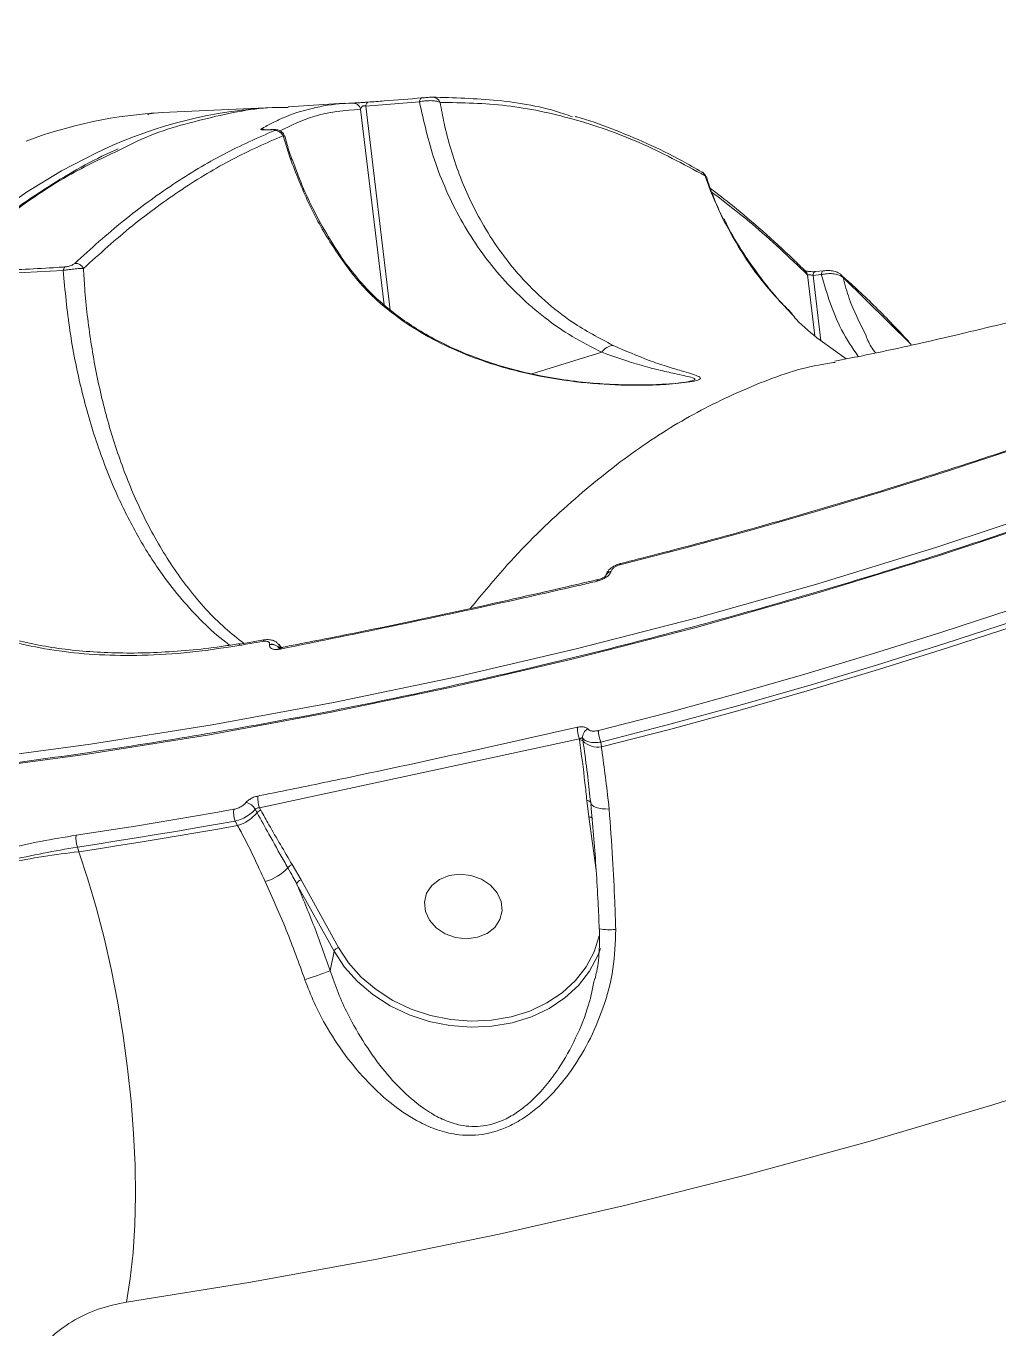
# Model space of a CAD drawing. Header units: millimetres. Extents: x -7151 to 6134, y -5040 to 5562.
# Drawn here: x -1747.8 to -1635.9, y 500.4 to 650.2 of the extents above; entities that cross this region are included whole.
import ezdxf

# ---------------------------------------------------------------- set-up
doc = ezdxf.new("R2010")
doc.units = ezdxf.units.MM
doc.layers.add('DIKOM_ОБЪЕКТ', color=7, linetype='Continuous')

msp = doc.modelspace()

# ---------------------------------------------------------------- linework, layer by layer
at = {"layer": 'DIKOM_ОБЪЕКТ', "color": 7, "linetype": 'Continuous', "lineweight": 15}
for p, q in [((-1711.184, 641.299), (-1717.656, 640.909)), ((-1702.538, 641.47), (-1708.722, 640.984)), ((-1708.722, 640.984), (-1705.892, 617.541)), ((-1719.415, 640.823), (-1732.078, 640.228)), ((-1706.587, 618.119), (-1709.303, 640.617)), ((-1719.77, 638.265), (-1719.817, 638.256)), ((-1717.413, 635.006), (-1718.23, 637.581)), ((-1743.513, 622.082), (-1753.565, 621.578)), ((-1657.068, 614.589), (-1657.913, 621.588)), ((-1656.332, 621.608), (-1657.278, 621.512)), ((-1657.278, 621.512), (-1656.369, 613.987)), ((-1656.083, 622.06), (-1657.026, 621.962)), ((-1646.009, 613.572), (-1653.83, 621.263)), ((-1653.488, 611.915), (-1656.469, 614.058)), ((-1689.633, 610.207), (-1681.556, 612.687)), ((-1654.751, 611.525), (-1654.945, 611.494)), ((-1680.509, 587.514), (-1680.512, 587.499)), ((-1682.017, 586.522), (-1682.008, 586.524)), ((-1720.434, 579.615), (-1723.179, 579.136)), ((-1719.785, 579.087), (-1719.781, 579.102)), ((-1718.422, 578.727), (-1718.72, 579.136)), ((-1718.441, 578.72), (-1718.432, 578.722)), ((-1684.149, 568.233), (-1720.934, 560.327)), ((-1684.135, 568.128), (-1684.149, 568.233)), ((-1681.691, 567.877), (-1681.612, 567.317)), ((-1721.212, 559.755), (-1721.432, 560.152)), ((-1720.934, 560.327), (-1720.778, 560.045)), ((-1683.073, 559.267), (-1683.292, 561.152)), ((-1723.453, 558.289), (-1723.736, 558.803)), ((-1682.22, 553.172), (-1683.073, 559.267)), ((-1741.881, 555.817), (-1741.724, 555.281)), ((-1717.186, 553.801), (-1716.161, 552.034)), ((-1712.363, 543.835), (-1716.666, 551.603)), ((-1716.161, 552.034), (-1711.858, 544.266)), ((-1712.808, 541.595), (-1712.363, 543.835))]:
    msp.add_line(p, q, dxfattribs=at)
at = {"layer": 'DIKOM_ОБЪЕКТ', "color": 7, "linetype": 'Continuous', "lineweight": 15, "flags": 128}
for points in [[(-1796.235, 562.184), (-1782.307, 563.034), (-1768.351, 564.23), (-1754.374, 565.77), (-1740.385, 567.653), (-1726.395, 569.879), (-1712.412, 572.446), (-1698.446, 575.352), (-1684.505, 578.595), (-1670.599, 582.173), (-1656.736, 586.084), (-1642.927, 590.325), (-1629.179, 594.893), (-1615.502, 599.786), (-1601.906, 605), (-1588.398, 610.532), (-1574.987, 616.378), (-1561.684, 622.535), (-1548.495, 628.998), (-1535.43, 635.763), (-1522.498, 642.825), (-1509.707, 650.181)], [(-1509.353, 649.274), (-1522.183, 641.896), (-1535.154, 634.812), (-1548.258, 628.027), (-1561.487, 621.545), (-1574.831, 615.369), (-1588.281, 609.506), (-1601.83, 603.957), (-1615.468, 598.727), (-1629.186, 593.819), (-1642.975, 589.237), (-1656.826, 584.983), (-1670.73, 581.06), (-1684.679, 577.472), (-1698.661, 574.219), (-1712.67, 571.304), (-1726.695, 568.73), (-1740.727, 566.497), (-1754.758, 564.608), (-1768.777, 563.063), (-1782.776, 561.864), (-1796.745, 561.012)], [(-1708.722, 640.984), (-1708.7, 641.082), (-1708.673, 641.17), (-1708.642, 641.248), (-1708.607, 641.313), (-1708.568, 641.365), (-1708.526, 641.404), (-1708.482, 641.427), (-1708.436, 641.436)], [(-1702.538, 641.47), (-1702.518, 641.568), (-1702.493, 641.656), (-1702.464, 641.733), (-1702.431, 641.799), (-1702.394, 641.851), (-1702.353, 641.889), (-1702.311, 641.913), (-1702.266, 641.922)], [(-1798.11, 562.095), (-1794.957, 569.054), (-1791.724, 575.72), (-1788.413, 582.088), (-1785.028, 588.151), (-1781.57, 593.906), (-1778.044, 599.347), (-1774.451, 604.469), (-1770.796, 609.269), (-1767.081, 613.742), (-1763.309, 617.884), (-1759.483, 621.692), (-1755.608, 625.164), (-1751.684, 628.294), (-1747.717, 631.083), (-1743.71, 633.526), (-1739.666, 635.621), (-1738.944, 635.957)], [(-1717.176, 634.801), (-1717.246, 634.906), (-1717.413, 635.006)], [(-1667.568, 627.976), (-1667.572, 627.983), (-1667.683, 628.096)], [(-1710.258, 621.923), (-1710.354, 622.011), (-1710.56, 622.077)], [(-1657.278, 621.512), (-1657.253, 621.639), (-1657.219, 621.749), (-1657.178, 621.838), (-1657.13, 621.904), (-1657.077, 621.946), (-1657.031, 621.961)], [(-1656.332, 621.608), (-1656.308, 621.735), (-1656.274, 621.845), (-1656.234, 621.934), (-1656.186, 622), (-1656.133, 622.042), (-1656.082, 622.057)], [(-1619.06, 606.812), (-1626.548, 604.14), (-1634.058, 601.568), (-1641.59, 599.095), (-1649.14, 596.723), (-1656.708, 594.452), (-1664.292, 592.282), (-1671.891, 590.215), (-1679.502, 588.249)], [(-1681.949, 569.208), (-1674.02, 571.259), (-1666.104, 573.416), (-1658.204, 575.678), (-1650.32, 578.044), (-1642.454, 580.515), (-1634.608, 583.089), (-1626.784, 585.766), (-1618.982, 588.546)], [(-1618.583, 587.259), (-1626.402, 584.473), (-1634.244, 581.789), (-1642.108, 579.21), (-1649.991, 576.734), (-1657.893, 574.362), (-1665.811, 572.095), (-1673.744, 569.933), (-1681.691, 567.877)], [(-1679.502, 588.249), (-1679.482, 588.326), (-1679.452, 588.377), (-1679.415, 588.402), (-1679.415, 588.402)], [(-1681.612, 567.317), (-1673.625, 569.382), (-1665.652, 571.553), (-1657.694, 573.831), (-1649.752, 576.214), (-1641.829, 578.703), (-1633.926, 581.296), (-1626.045, 583.994), (-1618.187, 586.796)], [(-1720.552, 579.456), (-1720.522, 579.535), (-1720.484, 579.588), (-1720.44, 579.614), (-1720.435, 579.615)], [(-1720.552, 579.456), (-1720.896, 579.396), (-1721.239, 579.335), (-1721.582, 579.275), (-1721.926, 579.215), (-1722.269, 579.155), (-1722.612, 579.095), (-1722.956, 579.035), (-1723.3, 578.976)], [(-1723.179, 579.136), (-1723.185, 579.134), (-1723.23, 579.108), (-1723.269, 579.055), (-1723.3, 578.976)], [(-1539.583, 563.893), (-1553.181, 557.619), (-1566.878, 551.635), (-1580.667, 545.944), (-1594.54, 540.551), (-1608.49, 535.457), (-1622.509, 530.665), (-1636.59, 526.179), (-1650.724, 522), (-1664.905, 518.131), (-1679.123, 514.574), (-1693.372, 511.331), (-1707.643, 508.404), (-1721.929, 505.794), (-1736.222, 503.503)], [(-1742.005, 557.174), (-1739.742, 557.516), (-1737.478, 557.867), (-1735.215, 558.226), (-1732.952, 558.594), (-1730.689, 558.971), (-1728.426, 559.357), (-1726.163, 559.751), (-1723.901, 560.154)], [(-1682.851, 560.918), (-1682.864, 560.966), (-1682.891, 561.011), (-1682.932, 561.051), (-1682.986, 561.086), (-1683.052, 561.115), (-1683.126, 561.135), (-1683.207, 561.148), (-1683.292, 561.152)], [(-1680.731, 560.183), (-1681.15, 560.187), (-1681.545, 560.219), (-1681.905, 560.28), (-1682.219, 560.367), (-1682.477, 560.478), (-1682.672, 560.61), (-1682.798, 560.758), (-1682.851, 560.918)], [(-1723.736, 558.803), (-1726.004, 558.399), (-1728.271, 558.004), (-1730.54, 557.618), (-1732.808, 557.24), (-1735.076, 556.871), (-1737.344, 556.511), (-1739.613, 556.16), (-1741.881, 555.817)], [(-1682.633, 559.054), (-1682.634, 559.055), (-1682.651, 559.107), (-1682.687, 559.155), (-1682.74, 559.196), (-1682.808, 559.229), (-1682.888, 559.252), (-1682.977, 559.265), (-1683.073, 559.267)], [(-1741.724, 555.281), (-1739.44, 555.626), (-1737.156, 555.98), (-1734.871, 556.343), (-1732.588, 556.714), (-1730.304, 557.095), (-1728.02, 557.484), (-1725.737, 557.882), (-1723.453, 558.289)], [(-1736.222, 503.503), (-1735.793, 506.233), (-1735.478, 509.201), (-1735.283, 512.379), (-1735.207, 515.737), (-1735.252, 519.246), (-1735.417, 522.874), (-1735.701, 526.587), (-1736.101, 530.352), (-1736.613, 534.133), (-1737.234, 537.898), (-1737.956, 541.61), (-1738.774, 545.238), (-1739.681, 548.746), (-1740.667, 552.104), (-1741.724, 555.281)], [(-1699.127, 552.534), (-1700.234, 552.086), (-1701.12, 551.387), (-1701.712, 550.493), (-1701.962, 549.477), (-1701.851, 548.421), (-1701.387, 547.411), (-1700.609, 546.528), (-1699.578, 545.845), (-1698.378, 545.415), (-1697.107, 545.275), (-1695.868, 545.436), (-1694.761, 545.884), (-1693.876, 546.583), (-1693.284, 547.476), (-1693.033, 548.492), (-1693.144, 549.548), (-1693.608, 550.558), (-1694.387, 551.441), (-1695.418, 552.125), (-1696.617, 552.554), (-1697.888, 552.694), (-1699.127, 552.534)], [(-1711.858, 544.266), (-1710.694, 542.5), (-1709.241, 540.876), (-1707.531, 539.43), (-1705.601, 538.192), (-1703.493, 537.192), (-1701.255, 536.449), (-1698.934, 535.981), (-1696.581, 535.798), (-1694.249, 535.903), (-1691.988, 536.295), (-1689.847, 536.965), (-1687.874, 537.898), (-1686.112, 539.073), (-1684.599, 540.466), (-1683.369, 542.045), (-1682.448, 543.777), (-1681.862, 545.596)], [(-1681.722, 544.158), (-1682.034, 543.331), (-1682.983, 541.545), (-1684.252, 539.917), (-1685.812, 538.48), (-1687.63, 537.268), (-1689.664, 536.306), (-1691.872, 535.615), (-1694.204, 535.211), (-1696.609, 535.102), (-1699.035, 535.292), (-1701.428, 535.774), (-1703.737, 536.54), (-1705.91, 537.572), (-1707.901, 538.848), (-1709.664, 540.34), (-1711.163, 542.014), (-1712.363, 543.835)]]:
    msp.add_lwpolyline(points, dxfattribs=at)
at = {"layer": 'DIKOM_ОБЪЕКТ', "color": 7, "linetype": 'Continuous', "lineweight": 15}
for centre, radius, start, end in [((-1710.244, 640.353), 0.977, 15.65481, 93.21275), ((-1701.032, 641.069), 0.937, 21.38081, 94.0397), ((-1729.514, 588.677), 51.614, 92.84738, 110.72949), ((-1716.674, 588.202), 52.692, 92.98153, 115.00174), ((-1720.676, 637.363), 0.98, 65.69683, 95.20301), ((-1719.139, 637.192), 0.989, 23.17317, 93.31566), ((-1670.513, 632.673), 0.876, 19.87705, 58.07538), ((-1742.777, 621.994), 0.741, 138.16466, 173.14418), ((-1742.133, 621.845), 1.062, 26.36808, 92.78775), ((-1658.728, 621.424), 0.832, 11.36379, 43.79851), ((-1654.591, 621.008), 0.803, 18.56052, 47.8393), ((-1680.137, 611.814), 1.666, 94.53773, 148.39436), ((-1680.374, 586.705), 0.806, 99.83601, 167.23746), ((-1680.388, 586.737), 0.786, 98.8544, 166.97808), ((-1681.928, 586.356), 0.188, 118.2537, 177.68496), ((-1719.565, 577.974), 1.134, 33.03522, 101.20941), ((-1719.561, 577.989), 1.134, 33.02693, 101.19603), ((-1718.35, 578.558), 0.185, 119.04356, 178.51964), ((-1681.52, 569.361), 2.861, 175.74892, 203.2319), ((-1682.711, 568.428), 1.067, 116.314, 185.72144), ((-1678.819, 569.124), 3.131, 178.47596, 203.47175), ((-1684.074, 567.64), 0.492, 45.33914, 97.1481), ((-1681.984, 569.81), 2.521, 226.2292, 278.47988), ((-1718.091, 561.426), 3.048, 175.33806, 201.1386), ((-1721.105, 559.809), 2.817, 172.96911, 200.9204), ((-1722.754, 559.438), 1.503, 28.39006, 80.00374), ((-1724.838, 562.851), 4.768, 286.88247, 319.50312), ((-1720.488, 559.142), 0.949, 107.81339, 139.75905), ((-1739.339, 556.733), 2.702, 170.61009, 199.82868), ((-1721.962, 557.601), 6.002, 286.21196, 315.67238), ((-1716.919, 552.982), 0.861, 108.10542, 150.45717), ((-1715.973, 551.301), 0.757, 104.43753, 156.45859), ((-1680.705, 553.033), 6.728, 260.16428, 276.23684), ((-1711.671, 543.535), 0.755, 104.4074, 156.54218), ((-1732.611, 593.002), 55.089, 287.8596, 291.06807)]:
    msp.add_arc(centre, radius, start, end, dxfattribs=at)
for points, knots in [([(-1509.378, 649.402), (-1511.418, 648.208), (-1517.335, 644.744), (-1527.224, 639.193), (-1539.076, 632.834), (-1551.038, 626.727), (-1563.1, 620.871), (-1575.258, 615.271), (-1587.504, 609.929), (-1599.832, 604.848), (-1612.234, 600.031), (-1624.705, 595.481), (-1637.237, 591.2), (-1649.824, 587.191), (-1662.458, 583.455), (-1675.133, 579.995), (-1687.842, 576.812), (-1700.578, 573.909), (-1713.334, 571.286), (-1726.103, 568.946), (-1738.878, 566.889), (-1751.653, 565.117), (-1764.42, 563.63), (-1777.171, 562.433), (-1787.884, 561.655), (-1794.338, 561.318), (-1796.558, 561.202)], [0, 0, 0, 0, 0.0228192, 0.0662018, 0.1095847, 0.1529683, 0.1963509, 0.2397345, 0.2831179, 0.3265012, 0.3698844, 0.4132679, 0.4566518, 0.5000345, 0.5434189, 0.5868023, 0.6301858, 0.6735702, 0.7169543, 0.7603379, 0.8037216, 0.8471066, 0.8904919, 0.9338756, 0.9772616, 1, 1, 1, 1]), ([(-1719.12, 639.196), (-1718.991, 639.262), (-1717.777, 639.884), (-1715.356, 640.683), (-1712.511, 641.223), (-1710.786, 641.306), (-1710.299, 641.329)], [0, 0, 0, 0, 0.0470608, 0.4450927, 0.8431198, 1, 1, 1, 1]), ([(-1710.299, 641.329), (-1710.214, 641.332), (-1710.074, 641.338), (-1709.647, 641.36), (-1709.205, 641.386), (-1708.776, 641.413), (-1708.537, 641.429), (-1708.436, 641.436)], [0, 0, 0, 0, 0.3038313, 0.5022495, 0.7015952, 0.8732021, 1, 1, 1, 1]), ([(-1708.722, 640.984), (-1708.756, 640.995), (-1708.812, 641.012), (-1708.904, 641.016), (-1708.982, 641.006), (-1709.056, 640.982), (-1709.152, 640.926), (-1709.261, 640.803), (-1709.286, 640.69), (-1709.303, 640.617)], [0, 0, 0, 0, 0.1045738, 0.1743211, 0.2298672, 0.3046674, 0.3967248, 0.6086238, 1, 1, 1, 1]), ([(-1708.436, 641.436), (-1707.82, 641.481), (-1705.766, 641.628), (-1703.708, 641.801), (-1702.266, 641.922)], [0, 0, 0, 0, 0.2995831, 1, 1, 1, 1]), ([(-1700.16, 641.411), (-1700.279, 641.459), (-1700.518, 641.556), (-1701.095, 641.616), (-1701.741, 641.599), (-1702.235, 641.533), (-1702.486, 641.481), (-1702.538, 641.47)], [0, 0, 0, 0, 0.2434976, 0.4874891, 0.7197985, 0.941812, 1, 1, 1, 1]), ([(-1681.556, 612.687), (-1682.713, 613.27), (-1685.026, 614.435), (-1688.173, 616.623), (-1691.07, 619.107), (-1693.649, 621.861), (-1695.897, 624.812), (-1697.843, 627.945), (-1699.498, 631.28), (-1701.261, 635.721), (-1702.038, 639.22), (-1702.538, 641.47)], [0, 0, 0, 0, 0.1006489, 0.2013163, 0.3052412, 0.4091837, 0.5096356, 0.6100971, 0.7126655, 0.8152383, 1, 1, 1, 1]), ([(-1702.266, 641.922), (-1702.209, 641.927), (-1702.065, 641.939), (-1701.8, 641.96), (-1701.512, 641.981), (-1701.252, 641.998), (-1701.153, 642.001), (-1701.098, 642.004)], [0, 0, 0, 0, 0.1209496, 0.3075482, 0.5229755, 0.7375309, 1, 1, 1, 1]), ([(-1701.098, 642.004), (-1698.579, 641.936), (-1693.542, 641.8), (-1688.149, 640.895), (-1685.285, 639.868), (-1684.957, 639.75)], [0, 0, 0, 0, 0.46953649, 0.93907336, 1, 1, 1, 1]), ([(-1700.16, 641.411), (-1700.015, 640.612), (-1699.501, 637.782), (-1698.092, 633.083), (-1695.847, 628.244), (-1693.383, 624.383), (-1690.967, 621.352), (-1688.165, 618.573), (-1684.692, 615.805), (-1681.864, 614.315), (-1680.269, 613.475)], [0, 0, 0, 0, 0.06727, 0.2386067, 0.4121696, 0.521214, 0.6302444, 0.7425213, 0.8547786, 1, 1, 1, 1]), ([(-1669.689, 632.971), (-1672.214, 634.323), (-1677.264, 637.026), (-1684.888, 639.64), (-1692.531, 641.272), (-1697.617, 641.364), (-1700.16, 641.411)], [0, 0, 0, 0, 0.24861393, 0.49723085, 0.7486137, 1, 1, 1, 1]), ([(-1717.652, 640.815), (-1718.099, 640.822), (-1721.216, 640.869), (-1727.016, 639.622), (-1732.975, 638.018), (-1736.233, 636.337), (-1736.841, 636.023)], [0, 0, 0, 0, 0.0687564, 0.4798246, 0.9028254, 1, 1, 1, 1]), ([(-1733.061, 640.172), (-1733.089, 640.171), (-1733.198, 640.165), (-1733.251, 640.162), (-1733.312, 640.157), (-1733.356, 640.152), (-1733.463, 640.134), (-1733.614, 640.092), (-1733.72, 640.022), (-1733.764, 639.994)], [0, 0, 0, 0, 0.1119046, 0.4411263, 0.5242639, 0.5836181, 0.6494132, 0.8559718, 1, 1, 1, 1]), ([(-1709.303, 640.617), (-1711.142, 640.466), (-1714.396, 640.198), (-1717.293, 638.762), (-1718.553, 638.137)], [0, 0, 0, 0, 0.5650985, 1, 1, 1, 1]), ([(-1670.07, 633.385), (-1670.828, 633.829), (-1672.928, 635.058), (-1676.381, 636.736), (-1680.421, 638.401), (-1683.171, 639.401), (-1684.573, 639.762), (-1684.628, 639.777)], [0, 0, 0, 0, 0.156992, 0.4348124, 0.7121795, 0.9885781, 1, 1, 1, 1]), ([(-1563.631, 639.902), (-1564.071, 639.712), (-1567.72, 638.137), (-1574.603, 635.392), (-1584.271, 631.682), (-1593.951, 628.221), (-1603.631, 624.981), (-1613.305, 621.97), (-1622.964, 619.189), (-1632.6, 616.633), (-1642.201, 614.321), (-1649.599, 612.665), (-1653.77, 611.857), (-1654.777, 611.662)], [0, 0, 0, 0, 0.0144652, 0.1198742, 0.2253438, 0.3308794, 0.4364945, 0.5421999, 0.6480093, 0.7539387, 0.8600018, 0.9662177, 1, 1, 1, 1]), ([(-1742.184, 622.906), (-1740.326, 624.582), (-1736.609, 627.933), (-1730.899, 632.064), (-1725.101, 635.587), (-1721.164, 637.315), (-1719.196, 638.179)], [0, 0, 0, 0, 0.2491227, 0.4982418, 0.7491195, 1, 1, 1, 1]), ([(-1719.817, 638.256), (-1719.974, 638.247), (-1720.287, 638.229), (-1720.615, 638.237), (-1720.824, 638.27), (-1720.786, 638.314), (-1720.765, 638.338)], [0, 0, 0, 0, 0.2322336, 0.4639712, 0.7140341, 1, 1, 1, 1]), ([(-1720.765, 638.338), (-1720.632, 638.416), (-1720.092, 638.728), (-1719.537, 638.995), (-1719.12, 639.196)], [0, 0, 0, 0, 0.2467128, 1, 1, 1, 1]), ([(-1719.77, 638.266), (-1719.785, 638.265), (-1719.944, 638.252), (-1720.175, 638.244), (-1720.365, 638.245), (-1720.433, 638.252), (-1720.423, 638.251), (-1720.421, 638.25)], [0, 0, 0, 0, 0.042303, 0.4328843, 0.7639257, 0.9683414, 1, 1, 1, 1]), ([(-1718.062, 637.521), (-1718.091, 637.609), (-1718.15, 637.79), (-1718.336, 637.997), (-1718.543, 638.142), (-1718.745, 638.223), (-1718.931, 638.264), (-1719.195, 638.29), (-1719.528, 638.285), (-1719.874, 638.257), (-1719.996, 638.247)], [0, 0, 0, 0, 0.1054929, 0.2174314, 0.3147414, 0.4022157, 0.4831957, 0.5889795, 0.8550605, 1, 1, 1, 1]), ([(-1719.196, 638.179), (-1719.178, 638.187), (-1719.119, 638.214), (-1719.124, 638.248), (-1719.257, 638.271), (-1719.489, 638.275), (-1719.708, 638.263), (-1719.817, 638.256)], [0, 0, 0, 0, 0.1042265, 0.3452824, 0.575849, 0.7877554, 1, 1, 1, 1]), ([(-1718.23, 637.581), (-1720.181, 636.724), (-1724.085, 635.009), (-1729.86, 631.504), (-1735.577, 627.374), (-1739.313, 624.003), (-1741.181, 622.317)], [0, 0, 0, 0, 0.2491228, 0.4982428, 0.7491216, 1, 1, 1, 1]), ([(-1718.08, 637.517), (-1718.076, 637.53), (-1718.066, 637.564), (-1718.167, 637.574), (-1718.23, 637.581)], [0, 0, 0, 0, 0.371209, 1, 1, 1, 1]), ([(-1717.19, 634.805), (-1717.288, 635.082), (-1717.602, 635.974), (-1717.849, 636.897), (-1718.019, 637.534)], [0, 0, 0, 0, 0.3104372, 1, 1, 1, 1]), ([(-1737.171, 636.062), (-1737.638, 635.859), (-1739.398, 635.096), (-1742.424, 633.447), (-1746.251, 631.115), (-1750.054, 628.442), (-1753.828, 625.464), (-1757.553, 622.184), (-1761.218, 618.615), (-1764.818, 614.761), (-1768.356, 610.62), (-1771.833, 606.194), (-1775.251, 601.48), (-1778.61, 596.479), (-1781.91, 591.188), (-1785.154, 585.607), (-1788.343, 579.735), (-1791.473, 573.561), (-1794.338, 567.583), (-1796.122, 563.542), (-1796.91, 561.757)], [0, 0, 0, 0, 0.02087877, 0.07872215, 0.13686393, 0.19536578, 0.25416268, 0.31285201, 0.37124889, 0.42943837, 0.48747831, 0.5454294, 0.60335021, 0.66130116, 0.71932516, 0.77748704, 0.83584849, 0.89447586, 0.95339322, 1, 1, 1, 1]), ([(-1736.841, 636.023), (-1738.894, 635.064), (-1743.608, 632.861), (-1750.414, 628.109), (-1757.289, 622.266), (-1763.63, 615.789), (-1769.841, 608.377), (-1775.902, 600.025), (-1781.747, 590.832), (-1787.35, 580.843), (-1792.159, 571.281), (-1795.055, 564.816), (-1796.235, 562.184)], [0, 0, 0, 0, 0.0933316, 0.2143691, 0.3167372, 0.4192243, 0.5217123, 0.625171, 0.7286292, 0.8294833, 0.9305653, 1, 1, 1, 1]), ([(-1710.56, 622.077), (-1711.27, 623.072), (-1713.033, 625.54), (-1715.413, 629.83), (-1716.744, 633.274), (-1717.413, 635.006)], [0, 0, 0, 0, 0.2512765, 0.6234726, 1, 1, 1, 1]), ([(-1710.268, 621.928), (-1710.309, 621.98), (-1711.119, 623.007), (-1712.555, 625.145), (-1714.452, 628.427), (-1716.004, 631.656), (-1716.8, 633.841), (-1717.153, 634.811)], [0, 0, 0, 0, 0.0136921, 0.2700763, 0.528869, 0.7908157, 1, 1, 1, 1]), ([(-1669.607, 632.894), (-1669.629, 632.954), (-1669.689, 633.111), (-1669.862, 633.293), (-1670.005, 633.383), (-1670.067, 633.421)], [0, 0, 0, 0, 0.2596127, 0.6803311, 1, 1, 1, 1]), ([(-1667.683, 628.096), (-1668.317, 629.487), (-1669.048, 631.091), (-1669.614, 632.75), (-1669.689, 632.971)], [0, 0, 0, 0, 0.86661694, 1, 1, 1, 1]), ([(-1669.588, 632.824), (-1669.587, 632.843), (-1669.584, 632.9), (-1669.648, 632.943), (-1669.689, 632.971)], [0, 0, 0, 0, 0.3452028, 1, 1, 1, 1]), ([(-1667.562, 627.972), (-1667.588, 628.021), (-1668.05, 628.912), (-1668.748, 630.51), (-1669.298, 632.115), (-1669.545, 632.838)], [0, 0, 0, 0, 0.0311078, 0.5640353, 1, 1, 1, 1]), ([(-1658.139, 621.987), (-1658.607, 622.45), (-1660.27, 624.099), (-1663.068, 626.625), (-1666.251, 629.363), (-1668.23, 630.877), (-1669.077, 631.525)], [0, 0, 0, 0, 0.1244744, 0.4424842, 0.76122, 1, 1, 1, 1]), ([(-1657.913, 621.588), (-1660.045, 623.616), (-1663.806, 627.193), (-1667.377, 629.915), (-1668.924, 631.094)], [0, 0, 0, 0, 0.5668918, 1, 1, 1, 1]), ([(-1659.787, 617.151), (-1661.215, 618.665), (-1664.311, 621.949), (-1666.502, 625.944), (-1667.683, 628.096)], [0, 0, 0, 0, 0.46108663, 1, 1, 1, 1]), ([(-1659.68, 617.131), (-1660.059, 617.503), (-1661.311, 618.731), (-1663.206, 621.046), (-1665.322, 624.064), (-1666.749, 626.401), (-1667.386, 627.767), (-1667.499, 628.008)], [0, 0, 0, 0, 0.1189991, 0.3928785, 0.6672233, 0.941226, 1, 1, 1, 1]), ([(-1753.365, 621.986), (-1752.753, 622.01), (-1749.697, 622.13), (-1746.35, 622.303), (-1743.611, 622.471), (-1743.329, 622.488)], [0, 0, 0, 0, 0.1831845, 0.9159002, 1, 1, 1, 1]), ([(-1741.181, 622.317), (-1741.322, 622.316), (-1741.606, 622.314), (-1742.263, 622.257), (-1742.943, 622.173), (-1743.34, 622.11), (-1743.513, 622.082)], [0, 0, 0, 0, 0.2830433, 0.5675518, 0.8113488, 1, 1, 1, 1]), ([(-1724.337, 579.02), (-1724.497, 579.131), (-1725.63, 579.917), (-1727.483, 581.668), (-1729.903, 584.227), (-1732.401, 587.448), (-1734.888, 591.342), (-1737.438, 596.359), (-1739.682, 602.055), (-1741.518, 608.477), (-1742.857, 615.147), (-1743.294, 619.77), (-1743.513, 622.082)], [0, 0, 0, 0, 0.0118846, 0.0839707, 0.157894, 0.2318329, 0.3397294, 0.4482496, 0.5847464, 0.7212652, 0.8606308, 1, 1, 1, 1]), ([(-1743.329, 622.488), (-1743.266, 622.494), (-1743.136, 622.505), (-1742.912, 622.55), (-1742.683, 622.62), (-1742.392, 622.742), (-1742.268, 622.84), (-1742.184, 622.906)], [0, 0, 0, 0, 0.12139448, 0.2524872, 0.41163772, 0.59942031, 1, 1, 1, 1]), ([(-1741.181, 622.317), (-1741.136, 621.565), (-1740.966, 618.708), (-1740.392, 613.815), (-1739.224, 607.731), (-1737.579, 601.825), (-1735.412, 596.1), (-1732.672, 590.607), (-1729.226, 585.472), (-1725.852, 581.673), (-1723.449, 579.79), (-1722.717, 579.216)], [0, 0, 0, 0, 0.0452034, 0.171711, 0.298694, 0.4255178, 0.5523204, 0.6823028, 0.8122137, 0.9427817, 1, 1, 1, 1]), ([(-1680.269, 613.475), (-1678.86, 612.86), (-1676.723, 611.927), (-1674.151, 611.07), (-1672.545, 610.581), (-1671.312, 610.223), (-1670.469, 609.944), (-1670.09, 609.685), (-1670.551, 609.438), (-1671.682, 609.231), (-1673.057, 609.076), (-1674.796, 608.949), (-1676.915, 608.878), (-1680.233, 608.906), (-1684.633, 609.22), (-1690.108, 610.136), (-1695.15, 611.568), (-1699.607, 613.408), (-1703.12, 615.338), (-1706.139, 617.491), (-1708.611, 619.687), (-1709.924, 621.297), (-1710.56, 622.077)], [0, 0, 0, 0, 0.0866944, 0.1314029, 0.1760747, 0.2081973, 0.2409006, 0.274422, 0.3082524, 0.3377447, 0.3650558, 0.393034, 0.4328825, 0.4727662, 0.5545498, 0.6396958, 0.7264116, 0.7889965, 0.8528471, 0.9020912, 0.9525877, 1, 1, 1, 1]), ([(-1674.848, 608.992), (-1675.129, 608.977), (-1675.999, 608.931), (-1677.719, 608.914), (-1680.147, 608.962), (-1683.067, 609.156), (-1686.421, 609.56), (-1689.932, 610.216), (-1693.373, 611.119), (-1696.6, 612.232), (-1699.503, 613.5), (-1702.051, 614.858), (-1704.25, 616.262), (-1706.184, 617.72), (-1707.869, 619.222), (-1709.239, 620.627), (-1709.94, 621.544), (-1710.239, 621.936)], [0, 0, 0, 0, 0.0252058, 0.0781461, 0.1406794, 0.2196107, 0.3089338, 0.4030781, 0.4923365, 0.5768366, 0.6572218, 0.7265384, 0.7896314, 0.849598, 0.9062104, 0.9598838, 1, 1, 1, 1]), ([(-1657.031, 621.964), (-1657.082, 621.958), (-1657.232, 621.942), (-1657.516, 621.945), (-1657.813, 621.971), (-1658.04, 622.015), (-1658.174, 622.054), (-1658.224, 622.079), (-1658.216, 622.074), (-1658.215, 622.073)], [0, 0, 0, 0, 0.1113055, 0.3290867, 0.5217913, 0.6925854, 0.8426732, 0.9661203, 1, 1, 1, 1]), ([(-1657.278, 621.512), (-1657.322, 621.524), (-1657.401, 621.545), (-1657.507, 621.567), (-1657.602, 621.585), (-1657.669, 621.594), (-1657.753, 621.602), (-1657.803, 621.604), (-1657.872, 621.602), (-1657.894, 621.594), (-1657.913, 621.588)], [0, 0, 0, 0, 0.1792782, 0.3192001, 0.3690558, 0.5166487, 0.5566991, 0.7166292, 0.7657855, 1, 1, 1, 1]), ([(-1653.83, 621.263), (-1653.933, 621.351), (-1654.139, 621.525), (-1654.674, 621.686), (-1655.302, 621.746), (-1655.879, 621.707), (-1656.21, 621.634), (-1656.332, 621.608)], [0, 0, 0, 0, 0.2193724, 0.4389079, 0.6561354, 0.8734231, 1, 1, 1, 1]), ([(-1652.076, 612.192), (-1652.753, 613.194), (-1654.68, 616.052), (-1655.682, 619.421), (-1656.332, 621.608)], [0, 0, 0, 0, 0.3508651, 1, 1, 1, 1]), ([(-1654.058, 621.594), (-1654.071, 621.611), (-1654.159, 621.724), (-1654.442, 621.859), (-1654.881, 622.018), (-1655.479, 622.093), (-1655.883, 622.067), (-1656.08, 622.055)], [0, 0, 0, 0, 0.0300879, 0.2053017, 0.4563926, 0.7347206, 1, 1, 1, 1]), ([(-1646.262, 613.908), (-1646.957, 614.653), (-1648.952, 616.792), (-1651.52, 619.31), (-1653.399, 620.979), (-1653.959, 621.475)], [0, 0, 0, 0, 0.2730153, 0.7834768, 1, 1, 1, 1]), ([(-1653.83, 621.263), (-1653.609, 620.453), (-1652.988, 618.175), (-1651.936, 616.104), (-1651.258, 614.769)], [0, 0, 0, 0, 0.3556878, 1, 1, 1, 1]), ([(-1656.469, 614.058), (-1657.429, 614.825), (-1658.616, 615.773), (-1659.599, 616.929), (-1659.787, 617.151)], [0, 0, 0, 0, 0.80807478, 1, 1, 1, 1]), ([(-1651.258, 614.769), (-1651.068, 614.27), (-1650.775, 613.496), (-1650.271, 612.849), (-1650.092, 612.619)], [0, 0, 0, 0, 0.64494941, 1, 1, 1, 1]), ([(-1671.216, 609.388), (-1671.06, 609.448), (-1670.872, 609.52), (-1670.895, 609.659), (-1671.232, 609.802), (-1672.104, 610.003), (-1673.352, 610.265), (-1675.005, 610.638), (-1677.753, 611.335), (-1680.026, 612.143), (-1681.556, 612.687)], [0, 0, 0, 0, 0.0807151, 0.0972192, 0.200452, 0.2970192, 0.395682, 0.5444217, 0.6933, 1, 1, 1, 1]), ([(-1654.945, 611.494), (-1655.521, 611.41), (-1658.664, 610.948), (-1664.197, 608.945), (-1671.51, 605.485), (-1678.592, 600.906), (-1685.595, 595.186), (-1691.638, 589.342), (-1695.278, 584.939), (-1696.67, 583.256)], [0, 0, 0, 0, 0.03946845, 0.21574723, 0.38393286, 0.55223946, 0.7204268, 0.89314952, 1, 1, 1, 1]), ([(-1671.296, 609.368), (-1671.298, 609.367), (-1671.313, 609.363), (-1671.562, 609.303), (-1672.095, 609.221), (-1672.958, 609.118), (-1673.878, 609.034), (-1674.606, 609.003), (-1674.848, 608.992)], [0, 0, 0, 0, 0.0243418, 0.1698084, 0.3487341, 0.5483714, 0.8498394, 1, 1, 1, 1]), ([(-1671.295, 609.364), (-1671.274, 609.368), (-1671.23, 609.376), (-1671.221, 609.384), (-1671.216, 609.388)], [0, 0, 0, 0, 0.4685884, 1, 1, 1, 1]), ([(-1619.013, 606.952), (-1621.172, 606.174), (-1627.435, 603.918), (-1637.851, 600.389), (-1650.271, 596.454), (-1662.74, 592.8), (-1672.463, 590.165), (-1678.027, 588.754), (-1679.414, 588.402)], [0, 0, 0, 0, 0.108268, 0.3141136, 0.5199597, 0.7258016, 0.9316508, 1, 1, 1, 1]), ([(-1723.3, 578.976), (-1725.194, 578.689), (-1728.984, 578.113), (-1734.358, 577.791), (-1739.394, 577.855), (-1744.032, 578.295), (-1748.311, 579.088), (-1752.158, 580.23), (-1755.533, 581.676), (-1758.39, 583.396), (-1760.669, 585.36), (-1762.359, 587.518), (-1763.432, 589.817), (-1763.854, 592.212), (-1763.709, 594.661), (-1763.102, 596.316), (-1762.799, 597.142)], [0, 0, 0, 0, 0.0751045, 0.1502123, 0.2212802, 0.2925767, 0.3636455, 0.43477, 0.506123, 0.5772467, 0.6483382, 0.7196568, 0.7907495, 0.8604282, 0.9303195, 1, 1, 1, 1]), ([(-1680.512, 587.499), (-1680.531, 587.441), (-1680.58, 587.291), (-1680.795, 587.027), (-1681.162, 586.745), (-1681.624, 586.503), (-1681.952, 586.41), (-1682.116, 586.364)], [0, 0, 0, 0, 0.1342001, 0.34697, 0.5632004, 0.7817863, 1, 1, 1, 1]), ([(-1679.416, 588.395), (-1679.618, 588.333), (-1680.063, 588.198), (-1680.632, 587.804), (-1681.018, 587.371), (-1681.101, 587.044), (-1681.13, 586.93)], [0, 0, 0, 0, 0.2551006, 0.5613852, 0.846467, 1, 1, 1, 1]), ([(-1679.502, 588.249), (-1679.505, 588.249), (-1679.608, 588.223), (-1679.819, 588.15), (-1680.071, 588.017), (-1680.282, 587.86), (-1680.444, 587.692), (-1680.488, 587.571), (-1680.509, 587.514)], [0, 0, 0, 0, 0.00437, 0.2196599, 0.4356363, 0.5681664, 0.7938158, 1, 1, 1, 1]), ([(-1682.116, 586.364), (-1682.74, 586.22), (-1685.859, 585.501), (-1697.946, 582.767), (-1709.501, 580.408), (-1718.536, 578.563)], [0, 0, 0, 0, 0.0517075, 0.2585482, 1, 1, 1, 1]), ([(-1682.024, 586.554), (-1685.994, 585.638), (-1695.655, 583.41), (-1707.804, 580.824), (-1716.008, 579.229), (-1718.446, 578.755)], [0, 0, 0, 0, 0.3290197, 0.800625, 1, 1, 1, 1]), ([(-1681.124, 586.993), (-1681.123, 586.994), (-1681.119, 587.004), (-1681.144, 586.965), (-1681.216, 586.898), (-1681.353, 586.795), (-1681.551, 586.683), (-1681.787, 586.582), (-1681.939, 586.544), (-1682.01, 586.527)], [0, 0, 0, 0, 0.0214656, 0.1530087, 0.2887771, 0.4407289, 0.6248599, 0.8258029, 1, 1, 1, 1]), ([(-1723.17, 579.215), (-1723.745, 579.116), (-1725.571, 578.8), (-1728.601, 578.456), (-1732.241, 578.176), (-1735.795, 578.085), (-1739.228, 578.169), (-1742.503, 578.429), (-1745.585, 578.86), (-1748.442, 579.453), (-1751.054, 580.197), (-1753.382, 581.086), (-1755.179, 581.942), (-1756.091, 582.532), (-1756.419, 582.745)], [0, 0, 0, 0, 0.0417299, 0.1326747, 0.2244707, 0.3168431, 0.4094886, 0.5019389, 0.5938159, 0.6848331, 0.7747256, 0.8633914, 0.950826, 1, 1, 1, 1]), ([(-1718.74, 579.082), (-1718.803, 579.166), (-1718.955, 579.368), (-1719.324, 579.561), (-1719.807, 579.669), (-1720.195, 579.67), (-1720.418, 579.616), (-1720.435, 579.612)], [0, 0, 0, 0, 0.1664511, 0.3983938, 0.6521081, 0.9740177, 1, 1, 1, 1]), ([(-1719.781, 579.102), (-1719.78, 579.111), (-1719.766, 579.178), (-1719.783, 579.296), (-1719.893, 579.401), (-1720.066, 579.467), (-1720.278, 579.493), (-1720.467, 579.468), (-1720.552, 579.456)], [0, 0, 0, 0, 0.03408997, 0.25221003, 0.47048759, 0.5979829, 0.81927435, 1, 1, 1, 1]), ([(-1718.536, 578.563), (-1718.697, 578.539), (-1719.021, 578.493), (-1719.423, 578.549), (-1719.699, 578.694), (-1719.811, 578.888), (-1719.792, 579.031), (-1719.785, 579.087)], [0, 0, 0, 0, 0.21827062, 0.43678153, 0.6530105, 0.86573712, 1, 1, 1, 1]), ([(-1718.27, 578.761), (-1718.347, 578.742), (-1718.495, 578.705), (-1718.684, 578.689), (-1718.792, 578.693), (-1718.838, 578.705), (-1718.829, 578.702), (-1718.828, 578.701)], [0, 0, 0, 0, 0.2789715, 0.5443184, 0.7801655, 0.978677, 1, 1, 1, 1]), ([(-1718.761, 579.103), (-1718.732, 579.077), (-1718.608, 578.971), (-1718.593, 578.78), (-1718.608, 578.628), (-1718.61, 578.607)], [0, 0, 0, 0, 0.2129334, 0.8943605, 1, 1, 1, 1]), ([(-1721.129, 561.674), (-1720.499, 561.801), (-1717.345, 562.436), (-1705.047, 564.953), (-1693.459, 567.543), (-1684.373, 569.574)], [0, 0, 0, 0, 0.0512255, 0.2561279, 1, 1, 1, 1]), ([(-1684.373, 569.574), (-1684.332, 569.582), (-1684.131, 569.625), (-1683.789, 569.647), (-1683.404, 569.577), (-1683.258, 569.449), (-1683.185, 569.385)], [0, 0, 0, 0, 0.0809369, 0.3908722, 0.6951124, 1, 1, 1, 1]), ([(-1683.185, 569.385), (-1683.111, 569.32), (-1682.965, 569.192), (-1682.582, 569.122), (-1682.225, 569.145), (-1682.007, 569.194), (-1681.949, 569.208)], [0, 0, 0, 0, 0.2954517, 0.5901749, 0.8899557, 1, 1, 1, 1]), ([(-1683.774, 568.321), (-1683.797, 568.334), (-1683.847, 568.36), (-1683.968, 568.332), (-1684.074, 568.281), (-1684.136, 568.241), (-1684.149, 568.233)], [0, 0, 0, 0, 0.2866149, 0.5895904, 0.913659, 1, 1, 1, 1]), ([(-1683.292, 561.152), (-1683.363, 561.829), (-1683.604, 564.155), (-1683.915, 566.48), (-1684.135, 568.128)], [0, 0, 0, 0, 0.2912068, 1, 1, 1, 1]), ([(-1681.691, 567.877), (-1681.789, 567.863), (-1682.156, 567.808), (-1682.76, 567.817), (-1683.405, 567.979), (-1683.65, 568.207), (-1683.774, 568.321)], [0, 0, 0, 0, 0.1092364, 0.407954, 0.7031642, 1, 1, 1, 1]), ([(-1683.774, 568.321), (-1683.766, 568.267), (-1683.751, 568.157), (-1683.736, 568.047), (-1683.728, 567.99)], [0, 0, 0, 0, 0.487275, 1, 1, 1, 1]), ([(-1683.728, 567.99), (-1683.69, 567.715), (-1683.499, 566.34), (-1683.184, 563.991), (-1682.957, 561.894), (-1682.851, 560.918)], [0, 0, 0, 0, 0.1178836, 0.5894454, 1, 1, 1, 1]), ([(-1681.612, 567.317), (-1681.581, 567.071), (-1681.425, 565.823), (-1681.083, 563.487), (-1680.849, 561.287), (-1680.731, 560.183)], [0, 0, 0, 0, 0.1088765, 0.5528016, 1, 1, 1, 1]), ([(-1722.493, 560.918), (-1722.468, 560.947), (-1722.353, 561.081), (-1722.073, 561.305), (-1721.619, 561.547), (-1721.293, 561.631), (-1721.129, 561.674)], [0, 0, 0, 0, 0.0855457, 0.3893136, 0.6949088, 1, 1, 1, 1]), ([(-1796.745, 561.012), (-1797.899, 558.29), (-1801.006, 550.956), (-1805.809, 538.16), (-1811.058, 522.426), (-1816.002, 505.595), (-1820.619, 487.696), (-1824.88, 468.764), (-1828.694, 449.216), (-1832.057, 429.133), (-1834.976, 408.607), (-1837.501, 387.302), (-1839.602, 365.263), (-1841.264, 342.548), (-1842.449, 319.657), (-1843.166, 296.673), (-1843.431, 273.68), (-1843.248, 250.303), (-1842.599, 226.607), (-1841.474, 202.67), (-1839.898, 179.017), (-1837.888, 155.725), (-1835.468, 132.857), (-1832.599, 110.042), (-1829.272, 87.361), (-1825.487, 64.901), (-1821.327, 43.153), (-1816.816, 22.178), (-1811.984, 2.014), (-1806.753, -17.667), (-1801.123, -36.775), (-1795.105, -55.227), (-1789.095, -71.88), (-1783.167, -86.836), (-1777.377, -100.224), (-1771.38, -112.908), (-1765.19, -124.843), (-1758.876, -135.904), (-1752.469, -146.039), (-1746.67, -154.347), (-1742.964, -159.072), (-1741.455, -160.995)], [0, 0, 0, 0, 0.01565227, 0.04216826, 0.06870459, 0.09522041, 0.12250634, 0.14981474, 0.1771008, 0.20361668, 0.23015302, 0.25666874, 0.28395483, 0.31126307, 0.33854917, 0.36506502, 0.39160128, 0.41811719, 0.44540324, 0.47271152, 0.49999756, 0.52651346, 0.55304972, 0.5795656, 0.60685156, 0.63415995, 0.66144603, 0.68796189, 0.71449813, 0.74101393, 0.76829968, 0.79560815, 0.82289434, 0.84597225, 0.86907725, 0.89218242, 0.91550644, 0.93883063, 0.96156393, 0.98434848, 1, 1, 1, 1]), ([(-1723.901, 560.154), (-1723.738, 560.193), (-1723.411, 560.271), (-1722.952, 560.506), (-1722.653, 560.736), (-1722.527, 560.879), (-1722.493, 560.918)], [0, 0, 0, 0, 0.29688, 0.5940333, 0.8894284, 1, 1, 1, 1]), ([(-1721.432, 560.152), (-1721.488, 560.087), (-1721.695, 559.846), (-1722.186, 559.45), (-1722.939, 559.033), (-1723.471, 558.88), (-1723.736, 558.803)], [0, 0, 0, 0, 0.1106355, 0.4064451, 0.7035684, 1, 1, 1, 1]), ([(-1720.934, 560.327), (-1720.995, 560.324), (-1721.114, 560.319), (-1721.281, 560.266), (-1721.383, 560.203), (-1721.423, 560.161), (-1721.432, 560.152)], [0, 0, 0, 0, 0.312725, 0.6196826, 0.9170988, 1, 1, 1, 1]), ([(-1682.831, 560.661), (-1682.817, 560.525), (-1682.687, 559.267), (-1682.478, 556.765), (-1682.212, 553.172), (-1682.003, 549.703), (-1681.905, 547.432), (-1681.86, 546.403)], [0, 0, 0, 0, 0.0305633, 0.2825765, 0.5358224, 0.7897325, 1, 1, 1, 1]), ([(-1680.731, 560.183), (-1680.588, 558.287), (-1680.325, 554.815), (-1680.095, 550.124), (-1680.007, 547.398), (-1679.974, 546.345)], [0, 0, 0, 0, 0.4251161, 0.7780812, 1, 1, 1, 1]), ([(-1717.668, 553.407), (-1717.816, 553.667), (-1718.559, 554.967), (-1719.737, 557.091), (-1720.759, 558.937), (-1721.212, 559.755)], [0, 0, 0, 0, 0.1222919, 0.6114296, 1, 1, 1, 1]), ([(-1720.778, 560.045), (-1720.47, 559.491), (-1719.305, 557.399), (-1718.084, 555.326), (-1717.186, 553.801)], [0, 0, 0, 0, 0.2647, 1, 1, 1, 1]), ([(-1758.247, 553.183), (-1755.581, 554.024), (-1751.542, 555.298), (-1746.097, 556.502), (-1743.369, 556.95), (-1742.005, 557.174)], [0, 0, 0, 0, 0.4927514, 0.7463783, 1, 1, 1, 1]), ([(-1720.286, 551.838), (-1721.184, 553.803), (-1722.202, 556.032), (-1723.321, 558.051), (-1723.453, 558.289)], [0, 0, 0, 0, 0.8821413, 1, 1, 1, 1]), ([(-1741.881, 555.817), (-1744.492, 555.354), (-1748.448, 554.654), (-1753.792, 553.212), (-1756.472, 552.332), (-1757.812, 551.892)], [0, 0, 0, 0, 0.4928141, 0.7464077, 1, 1, 1, 1]), ([(-1757.812, 551.892), (-1755.172, 552.636), (-1751.174, 553.764), (-1745.78, 554.767), (-1743.076, 555.11), (-1741.724, 555.281)], [0, 0, 0, 0, 0.492783, 0.7463939, 1, 1, 1, 1]), ([(-1716.666, 551.603), (-1716.808, 551.867), (-1717.134, 552.472), (-1717.475, 553.069), (-1717.668, 553.407)], [0, 0, 0, 0, 0.4352767, 1, 1, 1, 1]), ([(-1715.716, 540.567), (-1716.41, 542.487), (-1717.815, 546.37), (-1719.456, 550.001), (-1720.286, 551.838)], [0, 0, 0, 0, 0.4942483, 1, 1, 1, 1]), ([(-1716.666, 551.603), (-1715.984, 549.99), (-1714.609, 546.738), (-1713.411, 543.318), (-1712.808, 541.595)], [0, 0, 0, 0, 0.4960588, 1, 1, 1, 1]), ([(-1679.974, 546.345), (-1680.021, 544.834), (-1680.117, 541.754), (-1681.304, 537.384), (-1683.046, 533.31), (-1685.012, 530.128), (-1687.031, 527.652), (-1688.764, 525.968), (-1690.541, 524.634), (-1692.644, 523.45), (-1695.331, 522.625), (-1698.121, 522.659), (-1700.488, 523.256), (-1702.938, 524.322), (-1705.63, 526.1), (-1708.48, 528.703), (-1711.117, 531.819), (-1713.168, 534.962), (-1714.708, 537.92), (-1715.378, 539.68), (-1715.716, 540.567)], [0, 0, 0, 0, 0.0741123, 0.1510373, 0.2205982, 0.2917285, 0.3343346, 0.3775458, 0.4100576, 0.4432602, 0.4962517, 0.54908, 0.588535, 0.628982, 0.6961171, 0.7650057, 0.8354347, 0.9076276, 0.9534389, 1, 1, 1, 1]), ([(-1681.848, 546.405), (-1681.838, 545.634), (-1681.819, 543.997), (-1682.019, 542.076), (-1682.279, 540.958), (-1682.343, 540.684)], [0, 0, 0, 0, 0.4018149, 0.8536576, 1, 1, 1, 1]), ([(-1712.808, 541.595), (-1712.516, 540.749), (-1711.928, 539.043), (-1710.608, 536.19), (-1708.837, 533.089), (-1706.598, 530.014), (-1704.139, 527.365), (-1701.85, 525.538), (-1699.708, 524.387), (-1697.681, 523.719), (-1695.222, 523.594), (-1692.86, 524.356), (-1691.032, 525.475), (-1689.482, 526.754), (-1687.961, 528.385), (-1686.202, 530.766), (-1684.499, 533.853), (-1683.079, 537.327), (-1682.597, 539.687), (-1682.392, 540.695)], [0, 0, 0, 0, 0.0521436, 0.105102, 0.1855205, 0.2678047, 0.3433518, 0.4204716, 0.4630987, 0.5067029, 0.561614, 0.6162482, 0.6505934, 0.6859939, 0.7329025, 0.7806114, 0.8594832, 0.9399739, 1, 1, 1, 1]), ([(-1736.222, 503.503), (-1737.317, 503.274), (-1739.482, 502.824), (-1742.564, 501.353), (-1745.08, 499.455), (-1746.453, 497.677), (-1746.839, 496.646), (-1746.946, 496.36)], [0, 0, 0, 0, 0.2385345, 0.471344, 0.6968097, 0.9159736, 1, 1, 1, 1])]:
    msp.add_open_spline(points, degree=3, knots=knots, dxfattribs=at)

doc.saveas('drawing.dxf')
